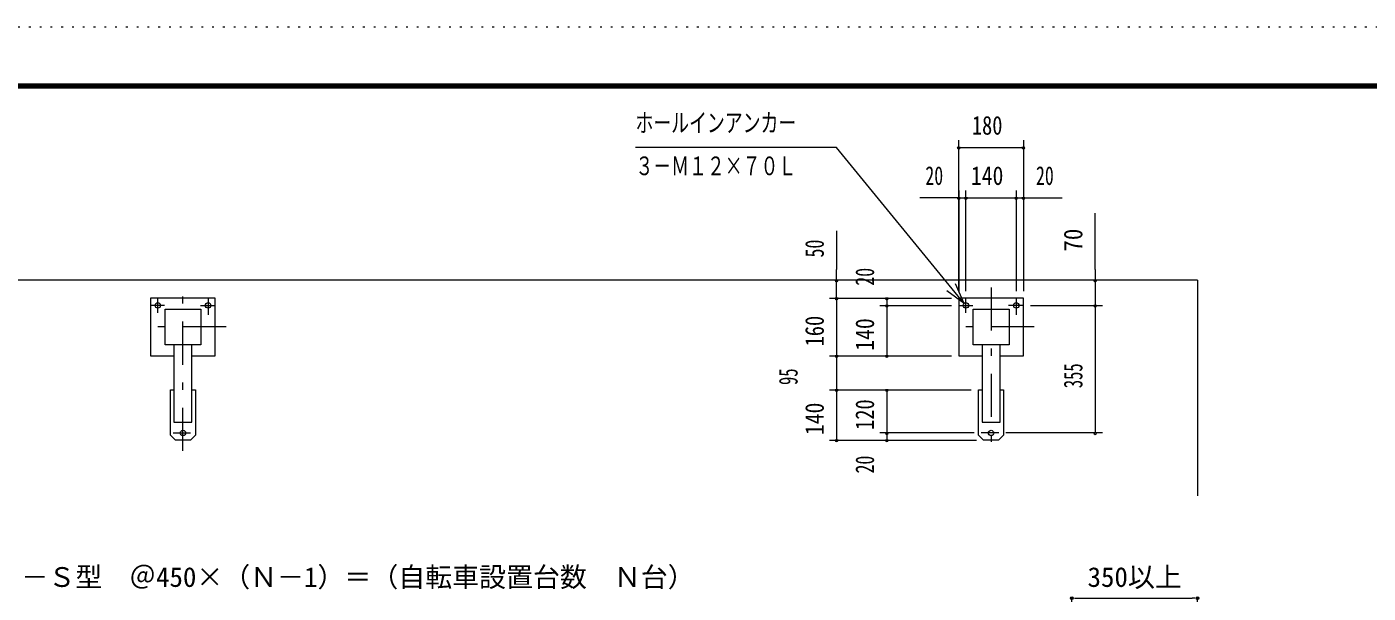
# Model space of a CAD drawing. Units: millimetres, scale not verified. Extents: x -5940 to 5940, y -4200 to 4200.
# Drawn here: x -2646 to 1089, y 2623 to 4200 of the extents above; entities that cross this region are included whole.
import ezdxf
from ezdxf.enums import TextEntityAlignment as Align

# ---------------------------------------------------------------- set-up
doc = ezdxf.new("R2010")
doc.units = ezdxf.units.MM
doc.header["$LTSCALE"] = 10
doc.header["$PDMODE"] = 32
doc.header["$PDSIZE"] = 2
doc.linetypes.add('USER2', pattern=[24, 12, -5, 2, -5])
doc.linetypes.add('USER4', pattern=[3, 0.5, -2.5])
for name, color, linetype, lineweight in [('0-0_0', 7, 'Continuous', 18), ('0-2_2-0BOLD', 7, 'Continuous', 18), ('0-4_2-2CENTER', 3, 'USER2', 18), ('0-5_2-5DIM', 3, 'Continuous', 18), ('0-7_2-7RACK', 5, 'Continuous', 18), ('0-8_F-F', 5, 'Continuous', 18), ('0-9_F-E_J_ADD', 5, 'USER4', 18), ('1-A_3-GLEVEL', 5, 'Continuous', 18)]:
    doc.layers.add(name, color=color, linetype=linetype, lineweight=lineweight)
doc.layers.add('1-9_Defpoints', color=7, linetype='Continuous')
doc.styles.add('ＭＳ ゴシック', font='')
doc.styles.get('ＭＳ ゴシック').set_extended_font_data('MS Gothic')

# ---------------------------------------------------------------- blocks, each defined once
blk = doc.blocks.new('D33')
at = {"layer": '1-A_3-GLEVEL', "color": 7, "style": 'ＭＳ ゴシック'}
blk.add_text('上段二段式ラック：ＤＮＧⅢ－Ｓ型\u3000＠450×（Ｎ－1）＝（自転車設置台数\u3000Ｎ台）', height=54.99, dxfattribs=at).set_placement((2303.79, 6823.64), align=Align.BOTTOM_LEFT)
blk = doc.blocks.new('_DOT')
at = {"layer": '0-0_0', "lineweight": 9}
for p, q in [((-0.5, 0), (-1, 0)), ((0.25, 0), (-0.25, 0))]:
    blk.add_line(p, q, dxfattribs=at)
blk.add_circle((0, 0), 0.25, dxfattribs=at)
blk = doc.blocks.new('D44')
at = {"layer": '1-9_Defpoints'}
for p in [(6553.79, 6808.64), (6553.79, 6651.9), (6203.79, 6620.9)]:
    blk.add_point(p, dxfattribs=at)
at = {"layer": '1-A_3-GLEVEL'}
for p, q in [((6203.79, 6645.9), (6203.79, 6808.64)), ((6218.79, 6808.64), (6538.79, 6808.64)), ((6553.79, 6676.9), (6553.79, 6808.64))]:
    blk.add_line(p, q, dxfattribs=at)
at = {"layer": '1-A_3-GLEVEL', "xscale": 15, "yscale": 15, "rotation": 180}
blk.add_blockref('_DOT', (6203.79, 6808.64), dxfattribs=at)
at = {"layer": '1-A_3-GLEVEL', "xscale": 15, "yscale": 15}
blk.add_blockref('_DOT', (6553.79, 6808.64), dxfattribs=at)
at = {"layer": '1-A_3-GLEVEL', "color": 7, "style": 'ＭＳ ゴシック'}
blk.add_text('350以上', height=54.99, dxfattribs=at).set_placement((6247.54, 6823.64), align=Align.BOTTOM_LEFT)

msp = doc.modelspace()

# ---------------------------------------------------------------- linework, layer by layer
at = {"layer": '0-2_2-0BOLD'}
for p, q in [((-2236.21, 3314), (-2236.21, 3099)), ((13.79, 3314), (13.79, 3099))]:
    msp.add_line(p, q, dxfattribs=at)
for points in [[(-2186.21, 3284), (-2121.21, 3284), (-2121.21, 3444), (-2301.21, 3444), (-2301.21, 3284), (-2236.21, 3284)], [(63.79, 3284), (128.79, 3284), (128.79, 3444), (-51.21, 3444), (-51.21, 3284), (13.79, 3284)], [(-2236.21, 3099), (-2186.21, 3099), (-2186.21, 3314)], [(13.79, 3099), (63.79, 3099), (63.79, 3314)], [(-2246.21, 3063.14), (-2246.21, 3189), (-2236.21, 3189)], [(-2186.21, 3189), (-2176.21, 3189), (-2176.21, 3063.14), (-2190.35, 3049), (-2232.06, 3049), (-2246.21, 3063.14)], [(3.79, 3063.14), (3.79, 3189), (13.79, 3189)], [(63.79, 3189), (73.79, 3189), (73.79, 3063.14), (59.65, 3049), (17.94, 3049), (3.79, 3063.14)]]:
    msp.add_lwpolyline(points, dxfattribs=at)
for points in [[(-2161.21, 3314), (-2261.21, 3314), (-2261.21, 3414), (-2161.21, 3414)], [(88.79, 3314), (-11.21, 3314), (-11.21, 3414), (88.79, 3414)]]:
    msp.add_lwpolyline(points, close=True, dxfattribs=at)
for centre in [(-2281.21, 3424), (-2141.21, 3424), (-31.21, 3424), (108.79, 3424), (-2211.21, 3069), (38.79, 3069)]:
    msp.add_circle(centre, 7.5, dxfattribs=at)
at = {"layer": '0-4_2-2CENTER'}
for p, q in [((-2211.21, 3019), (-2211.21, 3474)), ((38.79, 3474), (38.79, 3019)), ((-2281.21, 3403.63), (-2281.21, 3444)), ((-2141.21, 3444), (-2141.21, 3397.74)), ((-31.21, 3403.63), (-31.21, 3444)), ((108.79, 3444), (108.79, 3397.74)), ((-2262.18, 3424), (-2301.21, 3424)), ((-2162.59, 3424), (-2121.21, 3424)), ((-51.21, 3424), (-12.18, 3424)), ((128.79, 3424), (87.41, 3424)), ((-2091.21, 3364), (-2331.21, 3364)), ((158.79, 3364), (-81.21, 3364)), ((-2238.56, 3069), (-2189.91, 3069)), ((60.09, 3069), (11.44, 3069))]:
    msp.add_line(p, q, dxfattribs=at)
at = {"layer": '0-5_2-5DIM'}
for p, q in [((-47.21, 3864), (-55.21, 3864)), ((-51.21, 3464), (-51.21, 3884)), ((-51.21, 3864), (128.79, 3864)), ((132.79, 3864), (124.79, 3864)), ((128.79, 3884), (128.79, 3464)), ((-51.21, 3744), (-51.21, 3464)), ((-31.21, 3464), (-31.21, 3744)), ((108.79, 3744), (108.79, 3464)), ((-51.21, 3724), (-159.21, 3724)), ((-47.21, 3724), (-55.21, 3724)), ((-51.21, 3724), (-31.21, 3724)), ((-27.21, 3724), (-35.21, 3724)), ((-31.21, 3724), (108.79, 3724)), ((112.79, 3724), (104.79, 3724)), ((108.79, 3724), (128.79, 3724)), ((132.79, 3724), (124.79, 3724)), ((128.79, 3724), (236.79, 3724)), ((328.79, 3524), (328.79, 3681)), ((-391.21, 3632), (-391.21, 3524)), ((-391.21, 3444), (-391.21, 3524)), ((328.79, 3524), (328.79, 3424)), ((-387.21, 3494), (-395.21, 3494)), ((-35.95, 3429.81), (-60.64, 3484.5)), ((332.79, 3494), (324.79, 3494)), ((-411.21, 3444), (-71.21, 3444)), ((-387.21, 3444), (-395.21, 3444)), ((-391.21, 3444), (-391.21, 3284)), ((-247.21, 3444), (-255.21, 3444)), ((-251.21, 3444), (-251.21, 3424)), ((-35.95, 3429.81), (-84.67, 3464.83)), ((-271.21, 3424), (-71.21, 3424)), ((-247.21, 3424), (-255.21, 3424)), ((-251.21, 3424), (-251.21, 3284)), ((148.79, 3424), (348.79, 3424)), ((332.79, 3424), (324.79, 3424)), ((328.79, 3424), (328.79, 3069)), ((-411.21, 3284), (-71.21, 3284)), ((-387.21, 3284), (-395.21, 3284)), ((-391.21, 3284), (-391.21, 3189)), ((-247.21, 3284), (-255.21, 3284)), ((-411.21, 3189), (-16.21, 3189)), ((-387.21, 3189), (-395.21, 3189)), ((-391.21, 3189), (-391.21, 3049)), ((-247.21, 3189), (-255.21, 3189)), ((-251.21, 3189), (-251.21, 3069)), ((-8.56, 3069), (-271.21, 3069)), ((-247.21, 3069), (-255.21, 3069)), ((-251.21, 3069), (-251.21, 3049)), ((348.79, 3069), (80.09, 3069)), ((332.79, 3069), (324.79, 3069)), ((-411.21, 3049), (-2.06, 3049)), ((-387.21, 3049), (-395.21, 3049)), ((-247.21, 3049), (-255.21, 3049))]:
    msp.add_line(p, q, dxfattribs=at)
msp.add_lwpolyline([(-35.95, 3429.81), (-391.21, 3864), (-951.21, 3864)], dxfattribs=at)
for centre in [(-51.21, 3864), (128.79, 3864), (-51.21, 3724), (-31.21, 3724), (108.79, 3724), (128.79, 3724), (-391.21, 3494), (328.79, 3494), (-391.21, 3444), (-251.21, 3444), (-251.21, 3424), (328.79, 3424), (-391.21, 3284), (-251.21, 3284), (-391.21, 3189), (-251.21, 3189), (-251.21, 3069), (328.79, 3069), (-391.21, 3049), (-251.21, 3049)]:
    msp.add_arc(centre, 4, 180, 0, dxfattribs=at)
at = {"layer": '0-7_2-7RACK'}
msp.add_line((613.79, 3494), (613.79, 2894), dxfattribs=at)
msp.add_lwpolyline([(613.79, 3494), (-5036.21, 3494), (-5036.21, 2894)], dxfattribs=at)
at = {"layer": '0-8_F-F'}
for points in [[(5740, 4040), (-5740, 4040), (-5740, -4000), (5740, -4000)], [(5739, 4039), (5739, -3999), (-5739, -3999), (-5739, 4039)], [(5738, 4038), (5738, -3998), (-5738, -3998), (-5738, 4038)], [(5737, 4037), (5737, -3997), (-5737, -3997), (-5737, 4037)], [(5736, 4036), (5736, -3996), (-5736, -3996), (-5736, 4036)], [(5735, 4035), (5735, -3995), (-5735, -3995), (-5735, 4035)], [(5734, 4034), (5734, -3994), (-5734, -3994), (-5734, 4034)], [(5733, 4033), (5733, -3993), (-5733, -3993), (-5733, 4033)], [(5732, 4032), (5732, -3992), (-5732, -3992), (-5732, 4032)], [(5731, 4031), (5731, -3991), (-5731, -3991), (-5731, 4031)], [(5730, 4030), (5730, -3990), (-5730, -3990), (-5730, 4030)]]:
    msp.add_lwpolyline(points, close=True, dxfattribs=at)
at = {"layer": '0-9_F-E_J_ADD'}
msp.add_lwpolyline([(5940, 4200), (5940, -4200), (-5940, -4200), (-5940, 4200)], close=True, dxfattribs=at)

# ---------------------------------------------------------------- block references
at = {"layer": '1-A_3-GLEVEL'}
for name in ['D33', 'D44']:
    msp.add_blockref(name, (-5940, -4200), dxfattribs=at)

# ---------------------------------------------------------------- texts
at = {"layer": '0-5_2-5DIM', "color": 7, "style": 'ＭＳ ゴシック'}
for s, width, p in [('ホールインアンカー', 0.7, (-951.21, 3891.11)), ('180', 0.8, (-14.54, 3884)), ('３－Ｍ１２×７０Ｌ', 0.7, (-951.21, 3771.11)), ('20', 0.7, (-144.13, 3744)), ('140', 0.85, (-17.23, 3744)), ('20', 0.7, (163.87, 3744))]:
    msp.add_text(s, height=52.1, dxfattribs=dict(at, width=width)).set_placement(p, align=Align.BOTTOM_LEFT)
for s, width, p in [('70', 0.9, (308.79, 3574.04)), ('50', 0.7, (-411.21, 3557.69)), ('20', 0.7, (-271.21, 3479.07)), ('160', 0.8, (-411.21, 3310.05)), ('140', 0.85, (-271.21, 3297.97)), ('355', 0.65, (308.79, 3193.6)), ('95', 0.65, (-484.21, 3202.51)), ('140', 0.85, (-411.21, 3062.97)), ('120', 0.8, (-271.21, 3077.44)), ('20', 0.7, (-271.21, 2956.07))]:
    msp.add_text(s, height=52.1, rotation=90, dxfattribs=dict(at, width=width)).set_placement(p, align=Align.BOTTOM_LEFT)

doc.saveas('drawing.dxf')
